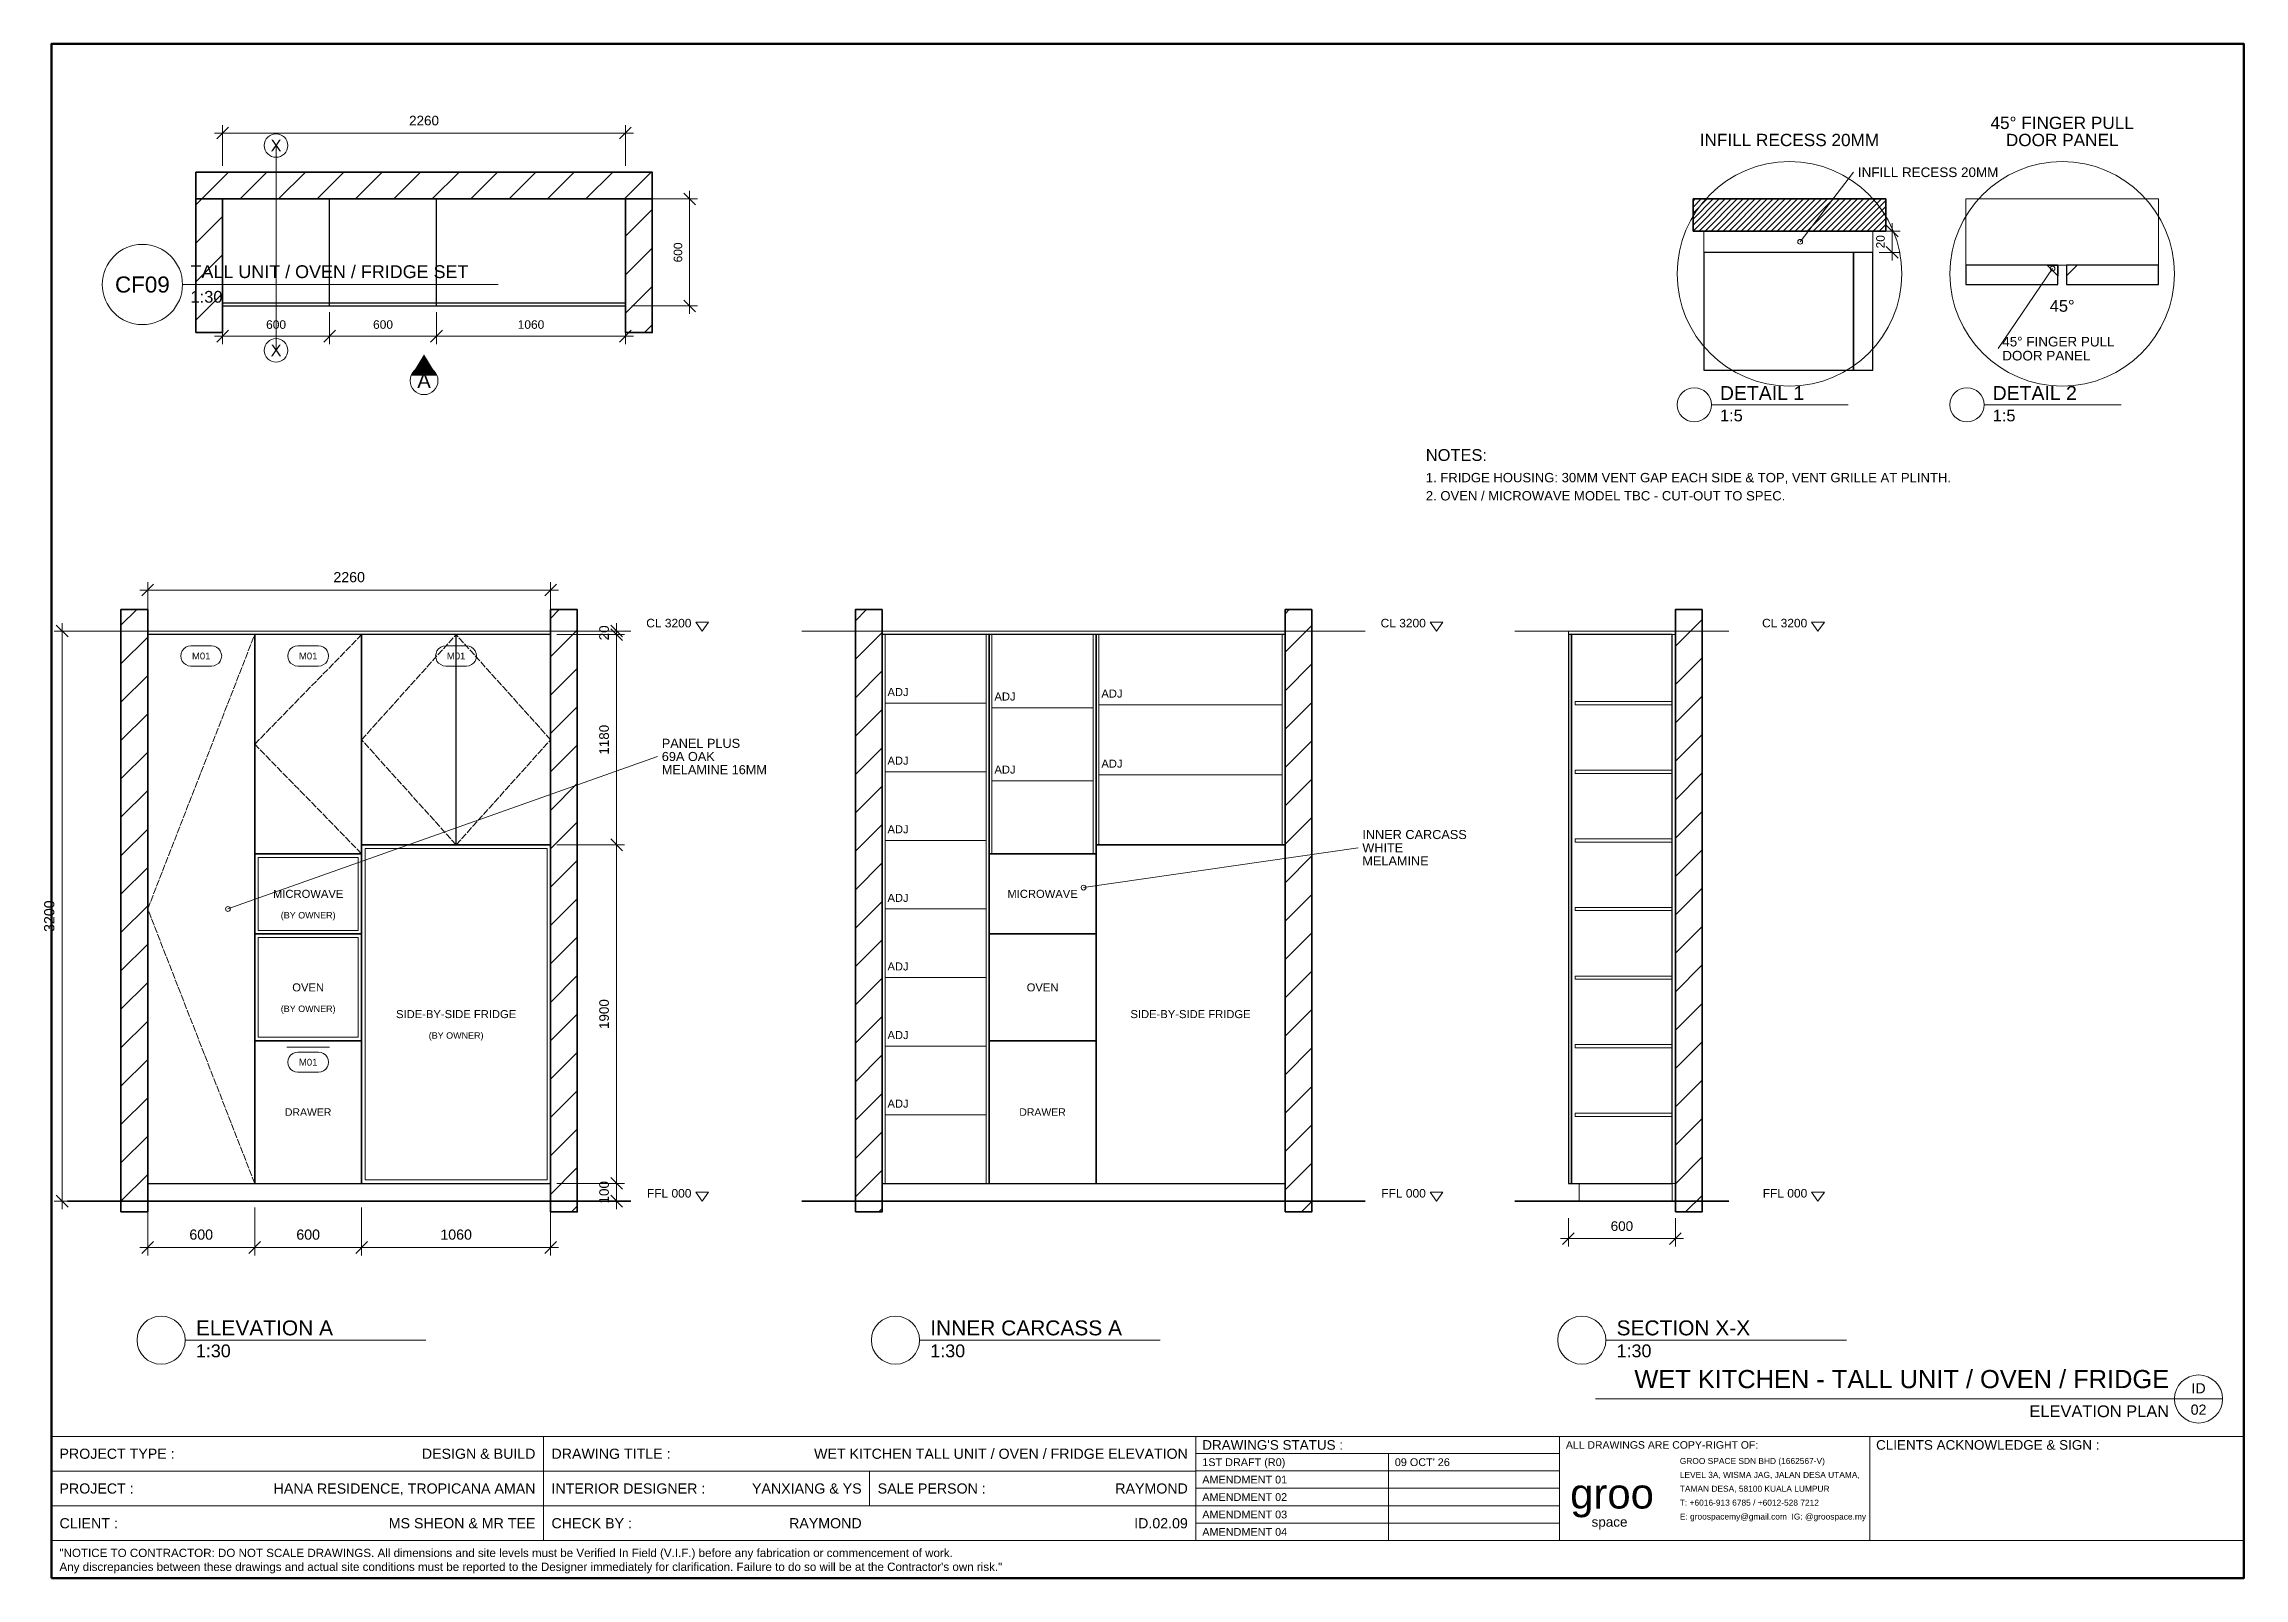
# Model space of a CAD drawing. Header units: millimetres. Extents: x 4 to 415, y 5 to 292.
import ezdxf
from ezdxf.enums import TextEntityAlignment as Align

# ---------------------------------------------------------------- set-up
doc = ezdxf.new("R2010")
doc.units = ezdxf.units.MM
doc.linetypes.add('DASHED', pattern=[1.524, 1.27, -0.254])
for name, color, linetype, lineweight in [('0-SHEET', 7, 'CONTINUOUS', 50), ('0-TITLE', 7, 'CONTINUOUS', 18), ('0-TITLE-TXT', 7, 'CONTINUOUS', 13), ('A-WALL', 250, 'CONTINUOUS', 35), ('I-CEIL', 7, 'CONTINUOUS', 18), ('I-DIM', 5, 'CONTINUOUS', 13), ('I-JOIN', 6, 'CONTINUOUS', 25), ('I-JOIN-ELEV', 7, 'CONTINUOUS', 25), ('I-JOIN-HATCH', 8, 'CONTINUOUS', 9), ('I-JOIN-HIDDEN', 6, 'DASHED', 13), ('I-JOIN-THIN', 7, 'CONTINUOUS', 13), ('I-NOTE', 1, 'CONTINUOUS', 13), ('I-SYMB', 6, 'CONTINUOUS', 18), ('I-TAG', 5, 'CONTINUOUS', 13), ('I-TEXT', 7, 'CONTINUOUS', 13)]:
    doc.layers.add(name, color=color, linetype=linetype, lineweight=lineweight)
doc.styles.get("Standard").update_dxf_attribs({"font": 'arial.ttf'})

msp = doc.modelspace()

# ---------------------------------------------------------------- hatches: boundary and pattern name
at = {"layer": 'I-JOIN-HATCH'}
h = msp.add_hatch(dxfattribs=at)
h.set_pattern_fill('ANSI31', scale=1.6)
h.paths.add_polyline_path([(32, 263), (117.33, 263), (117.33, 268), (32, 268)])
h = msp.add_hatch(dxfattribs=at)
h.set_pattern_fill('ANSI31', scale=1.6)
h.paths.add_polyline_path([(32, 238), (37, 238), (37, 263), (32, 263)])
h = msp.add_hatch(dxfattribs=at)
h.set_pattern_fill('ANSI31', scale=1.6)
h.paths.add_polyline_path([(112.33, 238), (117.33, 238), (117.33, 263), (112.33, 263)])
h = msp.add_hatch(dxfattribs=at)
h.set_pattern_fill('ANSI31', scale=0.25)
h.paths.add_polyline_path([(312, 257), (348, 257), (348, 263), (312, 263)])
h = msp.add_hatch(dxfattribs=at)
h.set_pattern_fill('ANSI31', scale=1.6)
h.paths.add_polyline_path([(18, 73.5), (23, 73.5), (23, 186.17), (18, 186.17)])
h = msp.add_hatch(dxfattribs=at)
h.set_pattern_fill('ANSI31', scale=1.6)
h.paths.add_polyline_path([(98.33, 73.5), (103.33, 73.5), (103.33, 186.17), (98.33, 186.17)])
h = msp.add_hatch(dxfattribs=at)
h.set_pattern_fill('ANSI31', scale=1.6)
h.paths.add_polyline_path([(155.33, 73.5), (160.33, 73.5), (160.33, 186.17), (155.33, 186.17)])
h = msp.add_hatch(dxfattribs=at)
h.set_pattern_fill('ANSI31', scale=1.6)
h.paths.add_polyline_path([(235.67, 73.5), (240.67, 73.5), (240.67, 186.17), (235.67, 186.17)])
h = msp.add_hatch(dxfattribs=at)
h.set_pattern_fill('ANSI31', scale=1.6)
h.paths.add_polyline_path([(308.67, 73.5), (313.67, 73.5), (313.67, 186.17), (308.67, 186.17)])
at = {"layer": 'I-SYMB'}
h = msp.add_hatch(color=6, dxfattribs=at)
h.dxf.hatch_style = 1
h.paths.add_polyline_path([(74.67, 233.94), (72.24, 229.94), (77.09, 229.94)])

# ---------------------------------------------------------------- linework, layer by layer
at = {"layer": '0-SHEET'}
msp.add_lwpolyline([(5, 5), (415, 5), (415, 292), (5, 292)], close=True, dxfattribs=at)
at = {"layer": '0-TITLE'}
for p, q in [((5, 31.5), (415, 31.5)), ((97, 12), (97, 31.5)), ((219, 12), (219, 31.5)), ((287, 12), (287, 31.5)), ((345, 12), (345, 31.5)), ((5, 25), (219, 25)), ((158, 18.5), (158, 25)), ((219, 28.3), (287, 28.3)), ((219, 25.04), (287, 25.04)), ((255, 12), (255, 28.3)), ((219, 21.78), (287, 21.78)), ((5, 18.5), (219, 18.5)), ((219, 18.52), (287, 18.52)), ((219, 15.26), (287, 15.26)), ((5, 12), (415, 12))]:
    msp.add_line(p, q, dxfattribs=at)
at = {"layer": 'A-WALL'}
for p, q in [((8, 75.5), (113.33, 75.5)), ((145.33, 75.5), (250.67, 75.5)), ((278.67, 75.5), (318.67, 75.5))]:
    msp.add_line(p, q, dxfattribs=at)
for points in [[(32, 263), (117.33, 263), (117.33, 268), (32, 268)], [(32, 238), (37, 238), (37, 263), (32, 263)], [(112.33, 238), (117.33, 238), (117.33, 263), (112.33, 263)], [(312, 257), (348, 257), (348, 263), (312, 263)], [(18, 73.5), (23, 73.5), (23, 186.17), (18, 186.17)], [(98.33, 73.5), (103.33, 73.5), (103.33, 186.17), (98.33, 186.17)], [(155.33, 73.5), (160.33, 73.5), (160.33, 186.17), (155.33, 186.17)], [(235.67, 73.5), (240.67, 73.5), (240.67, 186.17), (235.67, 186.17)], [(308.67, 73.5), (313.67, 73.5), (313.67, 186.17), (308.67, 186.17)]]:
    msp.add_lwpolyline(points, close=True, dxfattribs=at)
at = {"layer": 'I-CEIL'}
for p, q in [((8, 182.17), (113.33, 182.17)), ((145.33, 182.17), (250.67, 182.17)), ((278.67, 182.17), (318.67, 182.17))]:
    msp.add_line(p, q, dxfattribs=at)
at = {"layer": 'I-DIM'}
for p, q in [((35.9, 274.23), (38.1, 276.43)), ((37, 269.2), (37, 276.83)), ((111.23, 274.23), (113.43, 276.43)), ((112.33, 269.2), (112.33, 276.83)), ((35.5, 275.33), (113.83, 275.33)), ((125.43, 261.9), (123.23, 264.1)), ((124.33, 241.5), (124.33, 264.5)), ((113.53, 263), (125.83, 263)), ((346.8, 257), (350.7, 257)), ((350.3, 255.9), (348.1, 258.1)), ((349.2, 251.5), (349.2, 258.5)), ((346.8, 253), (350.7, 253)), ((350.3, 251.9), (348.1, 254.1)), ((113.53, 243), (125.83, 243)), ((125.43, 241.9), (123.23, 244.1)), ((37, 241.8), (37, 235.83)), ((57, 241.8), (57, 235.83)), ((57, 241.8), (57, 235.83)), ((77, 241.8), (77, 235.83)), ((77, 241.8), (77, 235.83)), ((112.33, 241.8), (112.33, 235.83)), ((35.5, 237.33), (58.5, 237.33)), ((35.9, 236.23), (38.1, 238.43)), ((55.5, 237.33), (78.5, 237.33)), ((55.9, 236.23), (58.1, 238.43)), ((55.9, 236.23), (58.1, 238.43)), ((75.5, 237.33), (113.83, 237.33)), ((75.9, 236.23), (78.1, 238.43)), ((75.9, 236.23), (78.1, 238.43)), ((111.23, 236.23), (113.43, 238.43)), ((21.5, 189.83), (99.83, 189.83)), ((21.9, 188.73), (24.1, 190.93)), ((23, 183.37), (23, 191.33)), ((97.23, 188.73), (99.43, 190.93)), ((98.33, 183.37), (98.33, 191.33)), ((21.8, 182.17), (5.5, 182.17)), ((8.1, 181.07), (5.9, 183.27)), ((7, 74), (7, 183.67)), ((99.53, 182.17), (112.17, 182.17)), ((99.53, 181.5), (112.17, 181.5)), ((99.53, 181.5), (112.17, 181.5)), ((111.77, 181.07), (109.57, 183.27)), ((111.77, 180.4), (109.57, 182.6)), ((111.77, 180.4), (109.57, 182.6)), ((110.67, 180), (110.67, 183.67)), ((110.67, 140.67), (110.67, 183)), ((99.53, 142.17), (112.17, 142.17)), ((99.53, 142.17), (112.17, 142.17)), ((111.77, 141.07), (109.57, 143.27)), ((111.77, 141.07), (109.57, 143.27)), ((110.67, 77.33), (110.67, 143.67)), ((99.53, 78.83), (112.17, 78.83)), ((99.53, 78.83), (112.17, 78.83)), ((111.77, 77.73), (109.57, 79.93)), ((111.77, 77.73), (109.57, 79.93)), ((110.67, 74), (110.67, 80.33)), ((21.8, 75.5), (5.5, 75.5)), ((8.1, 74.4), (5.9, 76.6)), ((23, 74.3), (23, 65.33)), ((43, 74.3), (43, 65.33)), ((43, 74.3), (43, 65.33)), ((63, 74.3), (63, 65.33)), ((63, 74.3), (63, 65.33)), ((98.33, 74.3), (98.33, 65.33)), ((99.53, 75.5), (112.17, 75.5)), ((111.77, 74.4), (109.57, 76.6)), ((288.67, 72.3), (288.67, 67)), ((308.67, 72.3), (308.67, 67)), ((21.5, 66.83), (44.5, 66.83)), ((21.9, 65.73), (24.1, 67.93)), ((41.5, 66.83), (64.5, 66.83)), ((41.9, 65.73), (44.1, 67.93)), ((41.9, 65.73), (44.1, 67.93)), ((61.5, 66.83), (99.83, 66.83)), ((61.9, 65.73), (64.1, 67.93)), ((61.9, 65.73), (64.1, 67.93)), ((97.23, 65.73), (99.43, 67.93)), ((287.17, 68.5), (310.17, 68.5)), ((287.57, 67.4), (289.77, 69.6)), ((307.57, 67.4), (309.77, 69.6))]:
    msp.add_line(p, q, dxfattribs=at)
at = {"layer": 'I-JOIN'}
for p, q in [((37, 243), (37, 263)), ((57, 243), (57, 263)), ((77, 243), (77, 263)), ((37, 243.6), (112.33, 243.6))]:
    msp.add_line(p, q, dxfattribs=at)
msp.add_lwpolyline([(37, 243), (112.33, 243), (112.33, 263), (37, 263)], close=True, dxfattribs=at)
at = {"layer": 'I-JOIN-ELEV'}
msp.add_line((80.67, 142.17), (80.67, 181.5), dxfattribs=at)
for points in [[(314, 231), (342, 231), (342, 253), (314, 253)], [(342, 231), (345.6, 231), (345.6, 253), (342, 253)], [(363, 247), (380.2, 247), (380.2, 250.6), (363, 250.6)], [(380.2, 250.6), (380.2, 248.6), (378.2, 250.6)], [(381.8, 247), (399, 247), (399, 250.6), (381.8, 250.6)], [(381.8, 250.6), (381.8, 248.6), (383.8, 250.6)], [(23, 78.83), (43, 78.83), (43, 181.5), (23, 181.5)], [(23, 78.83), (98.33, 78.83), (98.33, 181.5), (23, 181.5)], [(43, 140.5), (63, 140.5), (63, 181.5), (43, 181.5)], [(63, 142.17), (98.33, 142.17), (98.33, 181.5), (63, 181.5)], [(160.33, 78.83), (180.33, 78.83), (180.33, 181.5), (160.33, 181.5)], [(160.33, 78.83), (235.67, 78.83), (235.67, 181.5), (160.33, 181.5)], [(180.33, 140.5), (200.33, 140.5), (200.33, 181.5), (180.33, 181.5)], [(200.33, 142.17), (235.67, 142.17), (235.67, 181.5), (200.33, 181.5)], [(288.67, 78.83), (289.27, 78.83), (289.27, 181.5), (288.67, 181.5)], [(289.27, 78.83), (308.07, 78.83), (308.07, 181.5), (289.27, 181.5)], [(43, 125.5), (63, 125.5), (63, 140.5), (43, 140.5)], [(63, 78.83), (98.33, 78.83), (98.33, 142.17), (63, 142.17)], [(180.33, 125.5), (200.33, 125.5), (200.33, 140.5), (180.33, 140.5)], [(200.33, 78.83), (235.67, 78.83), (235.67, 142.17), (200.33, 142.17)], [(43, 105.5), (63, 105.5), (63, 125.5), (43, 125.5)], [(180.33, 105.5), (200.33, 105.5), (200.33, 125.5), (180.33, 125.5)], [(43, 78.83), (63, 78.83), (63, 105.5), (43, 105.5)], [(180.33, 78.83), (200.33, 78.83), (200.33, 105.5), (180.33, 105.5)]]:
    msp.add_lwpolyline(points, close=True, dxfattribs=at)
at = {"layer": 'I-JOIN-HIDDEN'}
for points in [[(43, 78.83), (23, 130.17), (43, 181.5)], [(63, 140.5), (43, 161), (63, 181.5)], [(80.67, 142.17), (63, 161.83), (80.67, 181.5)], [(80.67, 142.17), (98.33, 161.83), (80.67, 181.5)]]:
    msp.add_lwpolyline(points, dxfattribs=at)
at = {"layer": 'I-JOIN-THIN'}
for p, q in [((160.87, 78.83), (160.87, 181.5)), ((179.8, 78.83), (179.8, 181.5)), ((180.87, 140.5), (180.87, 181.5)), ((199.8, 140.5), (199.8, 181.5)), ((200.87, 142.17), (200.87, 181.5)), ((235.13, 142.17), (235.13, 181.5)), ((160.87, 168.67), (179.8, 168.67)), ((180.87, 167.83), (199.8, 167.83)), ((200.87, 168.39), (235.13, 168.39)), ((160.87, 155.83), (179.8, 155.83)), ((180.87, 154.17), (199.8, 154.17)), ((200.87, 155.28), (235.13, 155.28)), ((160.87, 143), (179.8, 143)), ((160.87, 130.17), (179.8, 130.17)), ((160.87, 117.33), (179.8, 117.33)), ((49, 104.33), (57, 104.33)), ((160.87, 104.5), (179.8, 104.5)), ((160.87, 91.67), (179.8, 91.67))]:
    msp.add_line(p, q, dxfattribs=at)
for points in [[(363, 250.6), (399, 250.6), (399, 263), (363, 263)], [(314, 253), (345.6, 253), (345.6, 257), (314, 257)], [(23, 181.5), (98.33, 181.5), (98.33, 182.17), (23, 182.17)], [(160.33, 181.5), (235.67, 181.5), (235.67, 182.17), (160.33, 182.17)], [(288.67, 181.5), (308.67, 181.5), (308.67, 182.17), (288.67, 182.17)], [(308.07, 78.83), (308.67, 78.83), (308.67, 181.5), (308.07, 181.5)], [(289.93, 168.37), (308.07, 168.37), (308.07, 168.97), (289.93, 168.97)], [(289.93, 155.53), (308.07, 155.53), (308.07, 156.13), (289.93, 156.13)], [(63.67, 79.5), (97.67, 79.5), (97.67, 141.5), (63.67, 141.5)], [(289.93, 142.7), (308.07, 142.7), (308.07, 143.3), (289.93, 143.3)], [(43.67, 126.17), (62.33, 126.17), (62.33, 139.83), (43.67, 139.83)], [(289.93, 129.87), (308.07, 129.87), (308.07, 130.47), (289.93, 130.47)], [(43.67, 106.17), (62.33, 106.17), (62.33, 124.83), (43.67, 124.83)], [(289.93, 117.03), (308.07, 117.03), (308.07, 117.63), (289.93, 117.63)], [(289.93, 104.2), (308.07, 104.2), (308.07, 104.8), (289.93, 104.8)], [(289.93, 91.37), (308.07, 91.37), (308.07, 91.97), (289.93, 91.97)], [(23, 75.5), (98.33, 75.5), (98.33, 78.83), (23, 78.83)], [(160.33, 75.5), (235.67, 75.5), (235.67, 78.83), (160.33, 78.83)], [(290.67, 75.5), (308.07, 75.5), (308.07, 78.83), (290.67, 78.83)]]:
    msp.add_lwpolyline(points, close=True, dxfattribs=at)
at = {"layer": 'I-NOTE', "color": 1}
for p, q in [((332, 255), (342, 268)), ((379.2, 250), (369, 235)), ((315.4, 224.5), (341, 224.5)), ((366.4, 224.5), (392, 224.5))]:
    msp.add_line(p, q, dxfattribs=at)
at = {"layer": 'I-NOTE', "color": 7}
for p, q in [((38, 130.17), (118.33, 158.7)), ((198, 134.17), (249.33, 141.63))]:
    msp.add_line(p, q, dxfattribs=at)
at = {"layer": 'I-NOTE', "color": 1}
for points in [[(126.67, 182.17), (125.47, 183.85), (127.87, 183.85)], [(264, 182.17), (262.8, 183.85), (265.2, 183.85)], [(335.33, 182.17), (334.13, 183.85), (336.53, 183.85)], [(126.67, 75.5), (125.47, 77.18), (127.87, 77.18)], [(264, 75.5), (262.8, 77.18), (265.2, 77.18)], [(335.33, 75.5), (334.13, 77.18), (336.53, 77.18)]]:
    msp.add_lwpolyline(points, close=True, dxfattribs=at)
for centre, radius in [((330, 249), 21), ((381, 249), 21), ((332, 255), 0.45), ((379.2, 250), 0.45), ((312.2, 224.5), 3.2), ((363.2, 224.5), 3.2)]:
    msp.add_circle(centre, radius, dxfattribs=at)
at = {"layer": 'I-NOTE', "color": 7}
for centre in [(198, 134.17), (38, 130.17)]:
    msp.add_circle(centre, 0.45, dxfattribs=at)
at = {"layer": 'I-SYMB', "color": 6}
msp.add_line((47, 234.67), (47, 273), dxfattribs=at)
for centre, radius in [((47, 273), 2.2), ((47, 234.67), 2.2), ((74.67, 229), 2.6)]:
    msp.add_circle(centre, radius, dxfattribs=at)
at = {"layer": 'I-TAG'}
for points in [[(31.05, 179.38), (30.56, 179.31), (30.11, 179.12), (29.72, 178.83), (29.43, 178.44), (29.24, 177.99), (29.18, 177.5), (29.24, 177.01), (29.43, 176.56), (29.72, 176.17), (30.11, 175.88), (30.56, 175.69), (31.05, 175.62), (34.95, 175.62), (35.44, 175.69), (35.89, 175.88), (36.28, 176.17), (36.57, 176.56), (36.76, 177.01), (36.83, 177.5), (36.76, 177.99), (36.57, 178.44), (36.28, 178.83), (35.89, 179.12), (35.44, 179.31), (34.95, 179.38)], [(51.05, 179.38), (50.56, 179.31), (50.11, 179.12), (49.72, 178.83), (49.43, 178.44), (49.24, 177.99), (49.17, 177.5), (49.24, 177.01), (49.43, 176.56), (49.72, 176.17), (50.11, 175.88), (50.56, 175.69), (51.05, 175.62), (54.95, 175.62), (55.44, 175.69), (55.89, 175.88), (56.28, 176.17), (56.57, 176.56), (56.76, 177.01), (56.83, 177.5), (56.76, 177.99), (56.57, 178.44), (56.28, 178.83), (55.89, 179.12), (55.44, 179.31), (54.95, 179.38)], [(78.72, 179.38), (78.23, 179.31), (77.78, 179.12), (77.39, 178.83), (77.09, 178.44), (76.91, 177.99), (76.84, 177.5), (76.91, 177.01), (77.09, 176.56), (77.39, 176.17), (77.78, 175.88), (78.23, 175.69), (78.72, 175.62), (82.62, 175.62), (83.1, 175.69), (83.55, 175.88), (83.94, 176.17), (84.24, 176.56), (84.43, 177.01), (84.49, 177.5), (84.43, 177.99), (84.24, 178.44), (83.94, 178.83), (83.55, 179.12), (83.1, 179.31), (82.62, 179.38)], [(51.05, 103.38), (50.56, 103.31), (50.11, 103.12), (49.72, 102.83), (49.43, 102.44), (49.24, 101.99), (49.17, 101.5), (49.24, 101.01), (49.43, 100.56), (49.72, 100.17), (50.11, 99.88), (50.56, 99.69), (51.05, 99.62), (54.95, 99.62), (55.44, 99.69), (55.89, 99.88), (56.28, 100.17), (56.57, 100.56), (56.76, 101.01), (56.83, 101.5), (56.76, 101.99), (56.57, 102.44), (56.28, 102.83), (55.89, 103.12), (55.44, 103.31), (54.95, 103.38)]]:
    msp.add_lwpolyline(points, close=True, dxfattribs=at)
at = {"layer": 'I-TEXT'}
for p, q in [((29.5, 247), (88.5, 247)), ((30, 49.5), (75, 49.5)), ((167.33, 49.5), (212.33, 49.5)), ((295.67, 49.5), (340.67, 49.5)), ((293.75, 38.5), (402, 38.5)), ((402, 38.5), (411, 38.5))]:
    msp.add_line(p, q, dxfattribs=at)
for centre, radius in [((22, 247), 7.5), ((25.5, 49.5), 4.5), ((162.83, 49.5), 4.5), ((291.17, 49.5), 4.5), ((406.5, 38.5), 4.5)]:
    msp.add_circle(centre, radius, dxfattribs=at)

# ---------------------------------------------------------------- texts
at = {"layer": '0-TITLE-TXT'}
for s, height, p in [('PROJECT TYPE :', 1.9, (6.5, 28.25)), ('DRAWING TITLE :', 1.9, (98.5, 28.25)), ("DRAWING'S STATUS :", 1.8, (220.2, 29.9)), ('ALL DRAWINGS ARE COPY-RIGHT OF:', 1.4, (288.2, 29.9)), ('CLIENTS ACKNOWLEDGE & SIGN :', 1.8, (346.2, 29.9)), ('1ST DRAFT (R0)', 1.45, (220.2, 26.67)), ("09 OCT' 26", 1.45, (256.2, 26.67)), ('GROO SPACE SDN BHD (1662567-V)', 1.12, (309.5, 26.9)), ('LEVEL 3A, WISMA JAG, JALAN DESA UTAMA,', 1.12, (309.5, 24.3)), ('PROJECT :', 1.9, (6.5, 21.75)), ('INTERIOR DESIGNER :', 1.9, (98.5, 21.75)), ('SALE PERSON :', 1.9, (159.5, 21.75)), ('AMENDMENT 01', 1.45, (220.2, 23.41)), ('AMENDMENT 02', 1.45, (220.2, 20.15)), ('TAMAN DESA, 58100 KUALA LUMPUR', 1.12, (309.5, 21.7)), ('AMENDMENT 03', 1.45, (220.2, 16.89)), ('T: +6016-913 6785 / +6012-528 7212', 1.12, (309.5, 19.1)), ('E: groospacemy@gmail.com  IG: @groospace.my', 1.12, (309.5, 16.5)), ('CLIENT :', 1.9, (6.5, 15.25)), ('CHECK BY :', 1.9, (98.5, 15.25)), ('AMENDMENT 04', 1.45, (220.2, 13.63)), ('"NOTICE TO CONTRACTOR: DO NOT SCALE DRAWINGS. All dimensions and site levels must be Verified In Field (V.I.F.) before any fabrication or commencement of work.', 1.55, (6.5, 9.7)), ('Any discrepancies between these drawings and actual site conditions must be reported to the Designer immediately for clarification. Failure to do so will be at the Contractor\'s own risk."', 1.55, (6.5, 7.1))]:
    msp.add_text(s, height=height, dxfattribs=at).set_placement(p, align=Align.MIDDLE_LEFT)
for s, p in [('DESIGN & BUILD', (95.5, 28.25)), ('WET KITCHEN TALL UNIT / OVEN / FRIDGE ELEVATION', (217.5, 28.25)), ('HANA RESIDENCE, TROPICANA AMAN', (95.5, 21.75)), ('YANXIANG & YS', (156.5, 21.75)), ('RAYMOND', (217.5, 21.75)), ('MS SHEON & MR TEE', (95.5, 15.25)), ('RAYMOND', (156.5, 15.25)), ('ID.02.09', (217.5, 15.25))]:
    msp.add_text(s, height=1.9, dxfattribs=at).set_placement(p, align=Align.MIDDLE_RIGHT)
for s, height, p in [('groo', 5.6, (289, 18)), ('space', 1.8, (293, 14.6))]:
    msp.add_text(s, height=height, dxfattribs=at).set_placement(p)
at = {"layer": 'I-DIM'}
for s, height, p in [('2260', 1.8, (74.67, 276.23)), ('600', 1.6, (47, 238.23)), ('600', 1.6, (67, 238.23)), ('1060', 1.6, (94.67, 238.23)), ('2260', 1.9, (60.67, 190.73)), ('600', 1.9, (33, 67.73)), ('600', 1.9, (53, 67.73)), ('1060', 1.9, (80.67, 67.73)), ('600', 1.8, (298.67, 69.4))]:
    msp.add_text(s, height=height, dxfattribs=at).set_placement(p, align=Align.BOTTOM_CENTER)
for s, height, p in [('20', 1.6, (348.3, 255)), ('600', 1.6, (123.43, 253)), ('20', 1.8, (109.77, 181.83)), ('1180', 1.8, (109.77, 161.83)), ('3200', 1.9, (6.1, 128.83)), ('1900', 1.8, (109.77, 110.5)), ('100', 1.8, (109.77, 77.17))]:
    msp.add_text(s, height=height, rotation=90, dxfattribs=at).set_placement(p, align=Align.BOTTOM_CENTER)
at = {"layer": 'I-NOTE', "color": 1}
for s, p in [('45° FINGER PULL', (381, 275.4)), ('INFILL RECESS 20MM', (330, 272.2)), ('DOOR PANEL', (381, 272.2))]:
    msp.add_text(s, height=2.3, dxfattribs=at).set_placement(p, align=Align.BOTTOM_CENTER)
for s, height, p in [('INFILL RECESS 20MM', 1.8, (342.8, 268)), ('45° FINGER PULL', 1.8, (369.8, 236.31)), ('DOOR PANEL', 1.8, (369.8, 233.69)), ('MELAMINE 16MM', 1.7, (119.13, 156.23)), ('MELAMINE', 1.7, (250.13, 139.17))]:
    msp.add_text(s, height=height, dxfattribs=at).set_placement(p, align=Align.MIDDLE_LEFT)
msp.add_text('45°', height=2.2, dxfattribs=at).set_placement((381, 243), align=Align.MIDDLE_CENTER)
for s, height, p in [('DETAIL 1', 2.6, (317, 225.4)), ('DETAIL 2', 2.6, (368, 225.4)), ('1:5', 2.2, (317, 221.4)), ('1:5', 2.2, (368, 221.4)), ('NOTES:', 2.2, (262, 214)), ('1. FRIDGE HOUSING: 30MM VENT GAP EACH SIDE & TOP, VENT GRILLE AT PLINTH.', 1.75, (262, 210)), ('2. OVEN / MICROWAVE MODEL TBC - CUT-OUT TO SPEC.', 1.75, (262, 206.6))]:
    msp.add_text(s, height=height, dxfattribs=at).set_placement(p)
at = {"layer": 'I-NOTE', "color": 7}
for s, p in [('PANEL PLUS', (119.13, 161.16)), ('69A OAK', (119.13, 158.7)), ('INNER CARCASS', (250.13, 144.1)), ('WHITE', (250.13, 141.63))]:
    msp.add_text(s, height=1.7, dxfattribs=at).set_placement(p, align=Align.MIDDLE_LEFT)
at = {"layer": 'I-SYMB', "color": 6}
for s, height, p in [('X', 2.2, (47, 273)), ('X', 2.2, (47, 234.67)), ('A', 2.73, (74.67, 229))]:
    msp.add_text(s, height=height, dxfattribs=at).set_placement(p, align=Align.MIDDLE_CENTER)
at = {"layer": 'I-TAG'}
for p in [(33, 177.5), (53, 177.5), (80.67, 177.5), (53, 101.5)]:
    msp.add_text('M01', height=1.275, dxfattribs=at).set_placement(p, align=Align.MIDDLE_CENTER)
at = {"layer": 'I-TEXT'}
for s, height, p in [('CF09', 3, (22, 247)), ('MICROWAVE', 1.5, (53, 133)), ('MICROWAVE', 1.5, (190.33, 133)), ('(BY OWNER)', 1.2, (53, 129)), ('OVEN', 1.5, (53, 115.5)), ('OVEN', 1.5, (190.33, 115.5)), ('(BY OWNER)', 1.2, (53, 111.5)), ('SIDE-BY-SIDE FRIDGE', 1.5, (80.67, 110.5)), ('SIDE-BY-SIDE FRIDGE', 1.5, (218, 110.5)), ('(BY OWNER)', 1.2, (80.67, 106.5)), ('DRAWER', 1.4, (53, 92.17)), ('DRAWER', 1.4, (190.33, 92.17)), ('ID', 1.9, (406.5, 40.5)), ('02', 1.9, (406.5, 36.5))]:
    msp.add_text(s, height=height, dxfattribs=at).set_placement(p, align=Align.MIDDLE_CENTER)
for s, height, p in [('TALL UNIT / OVEN / FRIDGE SET', 2.4, (31, 248.2)), ('1:30', 2.2, (31, 243.6)), ('ADJ', 1.5, (161.33, 170)), ('ADJ', 1.5, (181.33, 169.17)), ('ADJ', 1.5, (201.33, 169.72)), ('ADJ', 1.5, (161.33, 157.17)), ('ADJ', 1.5, (181.33, 155.5)), ('ADJ', 1.5, (201.33, 156.61)), ('ADJ', 1.5, (161.33, 144.33)), ('ADJ', 1.5, (161.33, 131.5)), ('ADJ', 1.5, (161.33, 118.67)), ('ADJ', 1.5, (161.33, 105.83)), ('ADJ', 1.5, (161.33, 93)), ('ELEVATION A', 2.8, (32, 50.4)), ('INNER CARCASS A', 2.8, (169.33, 50.4)), ('SECTION X-X', 2.8, (297.67, 50.4)), ('1:30', 2.4, (32, 46.3)), ('1:30', 2.4, (169.33, 46.3)), ('1:30', 2.4, (297.67, 46.3))]:
    msp.add_text(s, height=height, dxfattribs=at).set_placement(p)
for s, height, p in [('CL 3200', 1.6, (124.67, 182.37)), ('CL 3200', 1.6, (262, 182.37)), ('CL 3200', 1.6, (333.33, 182.37)), ('FFL 000', 1.6, (124.67, 75.7)), ('FFL 000', 1.6, (262, 75.7)), ('FFL 000', 1.6, (333.33, 75.7)), ('WET KITCHEN - TALL UNIT / OVEN / FRIDGE', 3.4, (401, 39.5))]:
    msp.add_text(s, height=height, dxfattribs=at).set_placement(p, align=Align.BOTTOM_RIGHT)
msp.add_text('ELEVATION PLAN', height=2.2, dxfattribs=at).set_placement((401, 37.3), align=Align.TOP_RIGHT)

doc.saveas('drawing.dxf')
